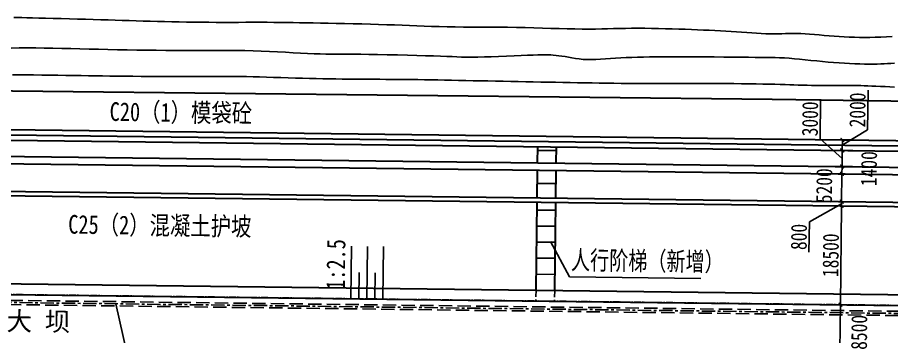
# Model space of a CAD drawing. Header units: millimetres. Extents: x 2456 to 5353, y 685 to 1986.
# Drawn here: x 4850.2 to 5014.1, y 1024.3 to 1084.1 of the extents above; entities that cross this region are included whole.
import ezdxf

# ---------------------------------------------------------------- set-up
doc = ezdxf.new("R2010")
doc.units = ezdxf.units.MM
for name, pattern in [('CENTER', [2, 1.25, -0.25, 0.25, -0.25]), ('DASH', [0.35, 0.25, -0.1]), ('X11', [6, 5, -1])]:
    doc.linetypes.add(name, pattern=pattern)
doc.layers.get('0').update_dxf_attribs({"color": 10})
doc.layers.add('0-剖面粗线TS', color=7, linetype='Continuous', lineweight=30)
doc.layers.add('0-平面结构线-TS', color=6, linetype='Continuous', lineweight=30)
doc.layers.add('5C 大坝标注', color=7, linetype='Continuous')
doc.layers.add('DSX', color=8, linetype='Continuous')
doc.styles.add('HT', font='', dxfattribs={"width": 0.8})
doc.styles.get('HT').set_extended_font_data('SimHei')
doc.dimstyles.new('BLcr1000m', dxfattribs={"dimtxt": 3, "dimasz": 0.005, "dimexe": 1.25, "dimexo": 1, "dimgap": 0.4, "dimtad": 1, "dimdec": 0, "dimlfac": 1000, "dimzin": 0, "dimdsep": 46, "dimtxsty": 'HT', "dimblk": '_DIMX', "dimcen": -0.09, "dimclrd": 256, "dimclrt": 256, "dimaunit": 1, "dimadec": 0, "dimazin": 0, "dimtfac": 1, "dimtdec": 0, "dimtmove": 2, "dimatfit": 3, "dimldrblk": '_DIMX', "dimfxl": 1, "dimfrac": 2, "dimtolj": 1, "dimtzin": 0, "dimarcsym": 0})

# ---------------------------------------------------------------- blocks, each defined once
blk = doc.blocks.new('_DIMX')
at = {"const_width": 50}
blk.add_lwpolyline([(-70, -70), (70, 70)], dxfattribs=at)
blk = doc.blocks.new('*D171')
at = {"layer": '5C 大坝标注', "color": 0, "lineweight": -2, "transparency": 16777216}
for p, q in [((5005.63, 1030.28), (5003.28, 1030.3)), ((5005.53, 1021.78), (5003.18, 1021.81))]:
    blk.add_line(p, q, dxfattribs=at)
at = {"layer": '5C 大坝标注', "lineweight": -2, "transparency": 16777216}
blk.add_line((5004.53, 1030.28), (5004.43, 1021.79), dxfattribs=at)
at = {"layer": 'Defpoints', "color": 0, "transparency": 16777216}
for p in [(5006.63, 1030.26), (5004.43, 1021.79), (5006.53, 1021.76)]:
    blk.add_point(p, dxfattribs=at)
at = {"layer": '5C 大坝标注', "lineweight": -2, "transparency": 16777216, "xscale": 0.005, "yscale": 0.005, "zscale": 0.005}
for p, rotation in [((5004.53, 1030.29), 89.29607615479739), ((5004.43, 1021.79), 269.2960761547974)]:
    blk.add_blockref('_DIMX', p, dxfattribs=dict(at, rotation=rotation))
at = {"layer": '5C 大坝标注', "transparency": 16777216, "insert": (5008.06, 1025.11), "char_height": 3, "attachment_point": 5, "rotation": 89.2961, "style": 'HT'}
blk.add_mtext('\\A1;8500', dxfattribs=at)
blk = doc.blocks.new('*D180')
at = {"layer": '5C 大坝标注', "color": 0, "lineweight": -2, "transparency": 16777216}
for p, q in [((5007.2, 1048.76), (5003.51, 1048.8)), ((5005.63, 1030.28), (5003.28, 1030.3))]:
    blk.add_line(p, q, dxfattribs=at)
at = {"layer": '5C 大坝标注', "lineweight": -2, "transparency": 16777216}
blk.add_line((5004.53, 1030.29), (5004.76, 1048.78), dxfattribs=at)
at = {"layer": 'Defpoints', "color": 0, "transparency": 16777216}
for p in [(5004.76, 1048.79), (5008.2, 1048.75), (5006.63, 1030.26)]:
    blk.add_point(p, dxfattribs=at)
at = {"layer": '5C 大坝标注', "lineweight": -2, "transparency": 16777216, "xscale": 0.005, "yscale": 0.005, "zscale": 0.005}
for p, rotation in [((5004.76, 1048.79), 89.29607615479739), ((5004.53, 1030.29), 269.2960761547974)]:
    blk.add_blockref('_DIMX', p, dxfattribs=dict(at, rotation=rotation))
at = {"layer": '5C 大坝标注', "transparency": 16777216, "insert": (5002.73, 1039.56), "char_height": 3, "attachment_point": 5, "rotation": 89.2961, "style": 'HT'}
blk.add_mtext('\\A1;18500', dxfattribs=at)
blk = doc.blocks.new('*D181')
at = {"layer": '5C 大坝标注', "lineweight": -2, "transparency": 16777216}
for p, q in [((5000.72, 1061.39), (5000.82, 1068.79)), ((5004.86, 1057.69), (5000.72, 1061.39)), ((5004.84, 1056.19), (5004.88, 1059.18))]:
    blk.add_line(p, q, dxfattribs=at)
at = {"layer": '5C 大坝标注', "color": 0, "lineweight": -2, "transparency": 16777216}
for p, q in [((5006.87, 1059.16), (5003.63, 1059.2)), ((5006.83, 1056.16), (5003.59, 1056.2))]:
    blk.add_line(p, q, dxfattribs=at)
at = {"layer": 'Defpoints', "color": 0, "transparency": 16777216}
for p in [(5004.88, 1059.19), (5007.87, 1059.15), (5007.83, 1056.15)]:
    blk.add_point(p, dxfattribs=at)
at = {"layer": '5C 大坝标注', "lineweight": -2, "transparency": 16777216, "xscale": 0.005, "yscale": 0.005, "zscale": 0.005}
for p, rotation in [((5004.88, 1059.19), 89.29607615479739), ((5004.84, 1056.19), 269.2960761547974)]:
    blk.add_blockref('_DIMX', p, dxfattribs=dict(at, rotation=rotation))
at = {"layer": '5C 大坝标注', "transparency": 16777216, "insert": (4998.85, 1065.11), "char_height": 3, "attachment_point": 5, "rotation": 89.2961, "style": 'HT'}
blk.add_mtext('\\A1;3000', dxfattribs=at)
blk = doc.blocks.new('*D182')
at = {"layer": '5C 大坝标注', "lineweight": -2, "transparency": 16777216}
for p, q in [((5009.62, 1063.04), (5009.71, 1070.48)), ((5004.89, 1060.19), (5009.62, 1063.04)), ((5004.88, 1059.19), (5004.9, 1061.18))]:
    blk.add_line(p, q, dxfattribs=at)
at = {"layer": '5C 大坝标注', "color": 0, "lineweight": -2, "transparency": 16777216}
for p, q in [((5006.89, 1061.16), (5003.65, 1061.2)), ((5006.87, 1059.16), (5003.63, 1059.2))]:
    blk.add_line(p, q, dxfattribs=at)
at = {"layer": 'Defpoints', "color": 0, "transparency": 16777216}
for p in [(5004.9, 1061.19), (5007.89, 1061.15), (5007.87, 1059.15)]:
    blk.add_point(p, dxfattribs=at)
at = {"layer": '5C 大坝标注', "lineweight": -2, "transparency": 16777216, "xscale": 0.005, "yscale": 0.005, "zscale": 0.005}
for p, rotation in [((5004.9, 1061.19), 89.29607615479739), ((5004.88, 1059.19), 269.2960761547974)]:
    blk.add_blockref('_DIMX', p, dxfattribs=dict(at, rotation=rotation))
at = {"layer": '5C 大坝标注', "transparency": 16777216, "insert": (5007.75, 1066.78), "char_height": 3, "attachment_point": 5, "rotation": 89.2961, "style": 'HT'}
blk.add_mtext('\\A1;2000', dxfattribs=at)
blk = doc.blocks.new('*D184')
at = {"layer": '5C 大坝标注', "lineweight": -2, "transparency": 16777216}
for p, q in [((5004.76, 1049.19), (4998.71, 1045.83)), ((5004.76, 1048.79), (5004.77, 1049.59)), ((5004.76, 1048.79), (5004.77, 1049.59)), ((5004.77, 1049.59), (5004.77, 1049.6)), ((5004.76, 1048.78), (5004.76, 1048.78)), ((4998.71, 1045.83), (4998.64, 1040.11))]:
    blk.add_line(p, q, dxfattribs=at)
at = {"layer": '5C 大坝标注', "color": 0, "lineweight": -2, "transparency": 16777216}
for p, q in [((5006.21, 1049.57), (5003.52, 1049.6)), ((5006.2, 1048.77), (5003.51, 1048.8))]:
    blk.add_line(p, q, dxfattribs=at)
at = {"layer": 'Defpoints', "color": 0, "transparency": 16777216}
for p in [(5004.77, 1049.59), (5007.21, 1049.56), (5007.2, 1048.76)]:
    blk.add_point(p, dxfattribs=at)
at = {"layer": '5C 大坝标注', "lineweight": -2, "transparency": 16777216, "xscale": 0.005, "yscale": 0.005, "zscale": 0.005}
for p, rotation in [((5004.76, 1048.79), 89.29607615479739), ((5004.77, 1049.59), 269.2960761547974)]:
    blk.add_blockref('_DIMX', p, dxfattribs=dict(at, rotation=rotation))
at = {"layer": '5C 大坝标注', "transparency": 16777216, "insert": (4996.76, 1042.99), "char_height": 3, "attachment_point": 5, "rotation": 89.2961, "style": 'HT'}
blk.add_mtext('\\A1;800', dxfattribs=at)
blk = doc.blocks.new('*D185')
at = {"layer": '5C 大坝标注', "color": 0, "lineweight": -2, "transparency": 16777216}
for p, q in [((5005.28, 1054.78), (5003.58, 1054.8)), ((5005.21, 1049.58), (5003.52, 1049.6))]:
    blk.add_line(p, q, dxfattribs=at)
at = {"layer": '5C 大坝标注', "lineweight": -2, "transparency": 16777216}
blk.add_line((5004.77, 1049.59), (5004.83, 1054.78), dxfattribs=at)
at = {"layer": 'Defpoints', "color": 0, "transparency": 16777216}
for p in [(5004.83, 1054.79), (5006.28, 1054.77), (5006.21, 1049.57)]:
    blk.add_point(p, dxfattribs=at)
at = {"layer": '5C 大坝标注', "lineweight": -2, "transparency": 16777216, "xscale": 0.005, "yscale": 0.005, "zscale": 0.005}
for p, rotation in [((5004.83, 1054.79), 89.29607615479739), ((5004.77, 1049.59), 269.2960761547974)]:
    blk.add_blockref('_DIMX', p, dxfattribs=dict(at, rotation=rotation))
at = {"layer": '5C 大坝标注', "transparency": 16777216, "insert": (5001.5, 1052.58), "char_height": 3, "attachment_point": 5, "rotation": 89.2961, "style": 'HT'}
blk.add_mtext('\\A1;5200', dxfattribs=at)
blk = doc.blocks.new('*D186')
at = {"layer": '5C 大坝标注', "color": 0, "lineweight": -2, "transparency": 16777216}
for p, q in [((5005.42, 1056.18), (5003.6, 1056.2)), ((5005.4, 1054.78), (5003.58, 1054.8))]:
    blk.add_line(p, q, dxfattribs=at)
at = {"layer": '5C 大坝标注', "lineweight": -2, "transparency": 16777216}
blk.add_line((5004.85, 1056.18), (5004.83, 1054.79), dxfattribs=at)
at = {"layer": 'Defpoints', "color": 0, "transparency": 16777216}
for p in [(5006.42, 1056.17), (5004.83, 1054.79), (5006.4, 1054.77)]:
    blk.add_point(p, dxfattribs=at)
at = {"layer": '5C 大坝标注', "lineweight": -2, "transparency": 16777216, "xscale": 0.005, "yscale": 0.005, "zscale": 0.005}
for p, rotation in [((5004.85, 1056.19), 89.29607615479739), ((5004.83, 1054.79), 269.2960761547974)]:
    blk.add_blockref('_DIMX', p, dxfattribs=dict(at, rotation=rotation))
at = {"layer": '5C 大坝标注', "transparency": 16777216, "insert": (5009.89, 1055.78), "char_height": 3, "attachment_point": 5, "rotation": 89.2961, "style": 'HT'}
blk.add_mtext('\\A1;1400', dxfattribs=at)

msp = doc.modelspace()

# ---------------------------------------------------------------- linework, layer by layer
at = {"layer": '0-剖面粗线TS', "color": 0, "linetype": 'Continuous', "elevation": 98, "flags": 128}
msp.add_lwpolyline([(4611.7696, 1077.5585), (4622.5632, 1074.9749), (4625.5572, 1074.5323), (4631.5683, 1074.7836), (4639.6715, 1075.3505), (4646.9329, 1075.095), (4676.0265, 1073.4327), (4717.0272, 1072.3479), (4820.7519, 1070.6935), (4991.7361, 1068.7914), (5111.7504, 1067.1349), (5131.5874, 1067.231), (5174.5399, 1066.4784), (5179.0367, 1066.6495), (5183.5348, 1067.2912)], dxfattribs=at)
at = {"layer": '0-剖面粗线TS', "color": 0, "linetype": 'CENTER', "lineweight": -3, "ltscale": 2, "flags": 128}
msp.add_lwpolyline([(4554.6008, 1034.317), (5220.5506, 1026.1349)], dxfattribs=at)
at = {"layer": '0-剖面粗线TS', "color": 0, "linetype": 'DASH', "lineweight": -3, "ltscale": 10, "flags": 128}
for points in [[(4554.7636, 1034.7151), (5220.5555, 1026.5349)], [(4554.4381, 1033.919), (5220.5457, 1025.7349)]]:
    msp.add_lwpolyline(points, dxfattribs=at)
at = {"layer": '0-剖面粗线TS', "color": 0, "linetype": 'CENTER', "lineweight": -3, "flags": 128}
msp.add_lwpolyline([(4563.9185, 1035.7027), (5218.8691, 1027.6557)], dxfattribs=at)
at = {"layer": '0-平面结构线-TS', "color": 0, "flags": 128}
for points in [[(4606.4354, 1066.0826), (5191.4241, 1058.8952)], [(4605.7274, 1064.0912), (5193.3132, 1056.8719)], [(4606.0814, 1065.0869), (5192.3687, 1057.8835)], [(4603.1851, 1061.1222), (5196.1468, 1053.8368)], [(4601.9987, 1059.7367), (5197.4691, 1052.4205)], [(4947.7611, 1056.8886), (4947.7979, 1059.8884)], [(4951.2608, 1056.8456), (4951.2977, 1059.8454)], [(4947.68, 1050.2891), (4947.7439, 1055.4887)], [(4951.1797, 1050.2461), (4951.2436, 1055.4457)], [(4596.9141, 1053.7987), (5203.1364, 1046.3504)], [(4597.592, 1054.5904), (5202.3807, 1047.1597)], [(4947.4674, 1032.9904), (4947.6701, 1049.4891)], [(4950.9672, 1032.9474), (4951.1699, 1049.4461)], [(4556.2892, 1037.7966), (5221.6397, 1029.6218)], [(4564.2139, 1035.699), (5218.8691, 1027.6557)]]:
    msp.add_lwpolyline(points, dxfattribs=at)
at = {"layer": '0-平面结构线-TS', "color": 0, "lineweight": -3, "flags": 128}
for points in [[(4947.7895, 1059.2), (4951.2892, 1059.157)], [(4947.7117, 1053.0189), (4951.2114, 1052.9759)], [(4947.6521, 1048.0193), (4951.1518, 1047.9763)], [(4947.6166, 1045.0195), (4951.1163, 1044.9765)], [(4947.5784, 1042.0197), (4951.0781, 1041.9767)], [(4947.5429, 1039.0199), (4951.0426, 1038.9769)], [(4947.5024, 1036.0202), (4951.0021, 1035.9772)]]:
    msp.add_lwpolyline(points, dxfattribs=at)
at = {"layer": '0-平面结构线-TS', "color": 0, "linetype": 'DASH', "lineweight": -3, "ltscale": 5, "flags": 128}
for points in [[(4947.4674, 1032.9904), (4947.4429, 1030.9905)], [(4950.9672, 1032.9474), (4950.9426, 1030.9475)]]:
    msp.add_lwpolyline(points, dxfattribs=at)
at = {"layer": '5C 大坝标注', "color": 0}
for p, q in [((4912.8641, 1041.245), (4912.7434, 1031.4169)), ((4915.8639, 1041.2081), (4915.7432, 1031.38)), ((4918.8637, 1041.1713), (4918.7429, 1031.3432)), ((4914.3037, 1036.3125), (4914.2433, 1031.3984)), ((4917.3034, 1036.2756), (4917.2431, 1031.3616))]:
    msp.add_line(p, q, dxfattribs=at)
at = {"layer": '5C 大坝标注', "color": 0, "linetype": 'Continuous', "flags": 128}
for points in [[(4953.7411, 1035.4985), (4950.2054, 1042.1185)], [(4978.3528, 1035.1961), (4953.7411, 1035.4985)]]:
    msp.add_lwpolyline(points, dxfattribs=at)
at = {"layer": '5C 大坝标注', "color": 0, "elevation": -105.124, "flags": 128}
msp.add_lwpolyline([(4903.9391, 1015.3127), (4871.9914, 1015.7053), (4868.6917, 1030.458)], dxfattribs=at)
at = {"layer": 'DSX', "color": 252, "linetype": 'X11', "true_color": 0x939598}
for points in [[(4849.5498, 1084.1016), (4850.2542, 1084.0872), (4851.0745, 1084.0695), (4852.0108, 1084.0486), (4853.063, 1084.0244), (4854.2311, 1083.997), (4855.5152, 1083.9664), (4856.9152, 1083.9325), (4858.4311, 1083.8954), (4859.987, 1083.8562), (4861.5071, 1083.8161), (4862.9913, 1083.7749), (4864.4397, 1083.7328), (4865.8521, 1083.6898), (4867.2287, 1083.6458), (4868.5695, 1083.6009), (4869.8743, 1083.5549), (4871.1673, 1083.5098), (4872.4726, 1083.4673), (4873.7901, 1083.4273), (4875.1198, 1083.3899), (4876.4617, 1083.355), (4877.8159, 1083.3227), (4879.1823, 1083.2929), (4880.5609, 1083.2657), (4881.9461, 1083.2419), (4883.3326, 1083.2223), (4884.7201, 1083.2069), (4886.1088, 1083.1957), (4887.4986, 1083.1887), (4888.8896, 1083.1859), (4890.2817, 1083.1873), (4891.675, 1083.1929), (4893.0543, 1083.199), (4894.4047, 1083.2018), (4895.7262, 1083.2012), (4897.0187, 1083.1974), (4898.2823, 1083.1902), (4899.5169, 1083.1798), (4900.7226, 1083.166), (4901.8994, 1083.1489), (4903.0924, 1083.1291), (4904.347, 1083.107), (4905.663, 1083.0826), (4907.0406, 1083.056), (4908.4797, 1083.0272), (4909.9803, 1082.9961), (4911.5424, 1082.9628), (4913.166, 1082.9273), (4914.8002, 1082.889), (4916.3941, 1082.8477), (4917.9477, 1082.8032), (4919.4609, 1082.7557), (4920.9338, 1082.705), (4922.3664, 1082.6513), (4923.7587, 1082.5944), (4925.1106, 1082.5345), (4926.464, 1082.4769), (4927.8606, 1082.4273), (4929.3005, 1082.3856), (4930.7837, 1082.3518), (4932.3101, 1082.3259), (4933.8798, 1082.308), (4935.4927, 1082.298), (4937.1489, 1082.2958), (4938.8218, 1082.2939), (4940.4846, 1082.2844), (4942.1375, 1082.2672), (4943.7805, 1082.2425), (4945.4134, 1082.2103), (4947.0364, 1082.1704), (4948.6495, 1082.1229), (4950.2525, 1082.0679), (4951.817, 1082.0151), (4953.3144, 1081.9745), (4954.7445, 1081.9461), (4956.1075, 1081.9298), (4957.4034, 1081.9257), (4958.632, 1081.9337), (4959.7935, 1081.9539), (4960.8878, 1081.9862), (4961.9648, 1082.0206), (4963.0743, 1082.0469), (4964.2164, 1082.0651), (4965.3909, 1082.0751), (4966.5979, 1082.0771), (4967.8374, 1082.0709), (4969.1095, 1082.0567), (4970.414, 1082.0344), (4971.7185, 1082.006), (4972.9902, 1081.9739), (4974.2292, 1081.938), (4975.4355, 1081.8983), (4976.609, 1081.8548), (4977.7499, 1081.8075), (4978.858, 1081.7563), (4979.9334, 1081.7014), (4980.9845, 1081.6439), (4982.0198, 1081.5853), (4983.0393, 1081.5254), (4984.0429, 1081.4644), (4985.0308, 1081.4021), (4986.0028, 1081.3386), (4986.9589, 1081.2739), (4987.8993, 1081.208), (4988.814, 1081.1479), (4989.6935, 1081.1006), (4990.5377, 1081.0661), (4991.3466, 1081.0444), (4992.1203, 1081.0355), (4992.8586, 1081.0394), (4993.5617, 1081.0561), (4994.2294, 1081.0856), (4994.8972, 1081.113), (4995.6003, 1081.1233), (4996.3387, 1081.1166), (4997.1125, 1081.0928), (4997.9215, 1081.052), (4998.7659, 1080.9941), (4999.6456, 1080.9192), (5000.5606, 1080.8272), (5001.4946, 1080.7322), (5002.4315, 1080.6484), (5003.3712, 1080.5757), (5004.3137, 1080.5142), (5005.259, 1080.4638), (5006.2071, 1080.4245), (5007.158, 1080.3964), (5008.1117, 1080.3794), (5009.0775, 1080.3736), (5010.0647, 1080.379), (5011.0731, 1080.3956), (5012.1028, 1080.4234), (5013.1539, 1080.4625), (5014.2263, 1080.5128)], [(4849.0229, 1078.3757), (4850.5384, 1078.3933), (4852.0829, 1078.4004), (4853.6563, 1078.3967), (4855.2587, 1078.3825), (4856.8901, 1078.3576), (4858.5505, 1078.3221), (4860.2398, 1078.276), (4861.9521, 1078.2264), (4863.6814, 1078.1806), (4865.4277, 1078.1385), (4867.191, 1078.1001), (4868.9712, 1078.0655), (4870.7684, 1078.0346), (4872.5826, 1078.0074), (4874.4137, 1077.984), (4876.2377, 1077.9643), (4878.0305, 1077.9483), (4879.7921, 1077.9362), (4881.5224, 1077.9277), (4883.2214, 1077.9231), (4884.8892, 1077.9222), (4886.5258, 1077.925), (4888.1312, 1077.9316), (4889.7149, 1077.9336), (4891.2869, 1077.9225), (4892.847, 1077.8984), (4894.3953, 1077.8613), (4895.9318, 1077.8112), (4897.4564, 1077.7481), (4898.9692, 1077.6719), (4900.4701, 1077.5827), (4901.9269, 1077.4936), (4903.3074, 1077.4178), (4904.6114, 1077.3551), (4905.8391, 1077.3058), (4906.9905, 1077.2696), (4908.0654, 1077.2467), (4909.0639, 1077.237), (4909.9861, 1077.2405), (4910.9389, 1077.247), (4912.0294, 1077.246), (4913.2574, 1077.2376), (4914.6232, 1077.2218), (4916.1265, 1077.1985), (4917.7675, 1077.1679), (4919.5461, 1077.1298), (4921.4623, 1077.0843), (4923.3739, 1077.0357), (4925.1386, 1076.9884), (4926.7563, 1076.9423), (4928.227, 1076.8974), (4929.5508, 1076.8537), (4930.7276, 1076.8113), (4931.7575, 1076.7701), (4932.6404, 1076.7301), (4933.4937, 1076.6977), (4934.4346, 1076.6793), (4935.463, 1076.6749), (4936.5791, 1076.6844), (4937.7827, 1076.7078), (4939.074, 1076.7453), (4940.4528, 1076.7966), (4941.9193, 1076.862), (4943.3631, 1076.929), (4944.674, 1076.9855), (4945.8521, 1077.0315), (4946.8972, 1077.0669), (4947.8095, 1077.0918), (4948.5889, 1077.1062), (4949.2355, 1077.1101), (4949.7491, 1077.1034), (4950.2096, 1077.0841), (4950.6964, 1077.0499), (4951.2097, 1077.001), (4951.7494, 1076.9372), (4952.3156, 1076.8587), (4952.9082, 1076.7653), (4953.5272, 1076.6572), (4954.1726, 1076.5343), (4954.8474, 1076.4171), (4955.5544, 1076.326), (4956.2936, 1076.2612), (4957.0651, 1076.2226), (4957.8687, 1076.2102), (4958.7046, 1076.2239), (4959.5728, 1076.2639), (4960.4732, 1076.3301), (4961.4045, 1076.4055), (4962.3656, 1076.4733), (4963.3563, 1076.5333), (4964.3768, 1076.5856), (4965.4271, 1076.6302), (4966.507, 1076.6672), (4967.6167, 1076.6964), (4968.7561, 1076.7179), (4969.9555, 1076.7332), (4971.2452, 1076.744), (4972.6252, 1076.7501), (4974.0955, 1076.7517), (4975.6561, 1076.7486), (4977.3071, 1076.7409), (4979.0483, 1076.7286), (4980.8798, 1076.7117), (4982.688, 1076.6932), (4984.3589, 1076.6762), (4985.8927, 1076.6607), (4987.2893, 1076.6467), (4988.5488, 1076.6341), (4989.6711, 1076.6231), (4990.6562, 1076.6135), (4991.5041, 1076.6054), (4992.3033, 1076.5906), (4993.1422, 1076.561), (4994.0206, 1076.5165), (4994.9387, 1076.4572), (4995.8964, 1076.3831), (4996.8938, 1076.2941), (4997.9308, 1076.1903), (4999.0074, 1076.0716), (5000.095, 1075.9514), (5001.1652, 1075.8426), (5002.2178, 1075.7454), (5003.2529, 1075.6598), (5004.2705, 1075.5857), (5005.2706, 1075.5231), (5006.2531, 1075.4722), (5007.2181, 1075.4327), (5008.1506, 1075.4037), (5009.0355, 1075.3841), (5009.8728, 1075.3739), (5010.6625, 1075.373), (5011.4047, 1075.3815), (5012.0993, 1075.3993), (5012.7463, 1075.4266), (5013.3457, 1075.4631), (5013.9711, 1075.506), (5014.696, 1075.5521)], [(5014.6519, 1071.0693), (5013.8025, 1071.1103), (5012.9376, 1071.1516), (5012.057, 1071.193), (5011.1987, 1071.2317), (5010.4003, 1071.2649), (5009.6619, 1071.2925), (5008.9835, 1071.3146), (5008.3651, 1071.3312), (5007.8067, 1071.3422), (5007.3082, 1071.3477), (5006.8698, 1071.3476), (5006.4319, 1071.3452), (5005.9353, 1071.3435), (5005.3798, 1071.3426), (5004.7655, 1071.3425), (5004.0923, 1071.3431), (5003.3604, 1071.3444), (5002.5697, 1071.3465), (5001.7201, 1071.3494), (5000.8464, 1071.3545), (4999.9831, 1071.3633), (4999.1304, 1071.3759), (4998.2881, 1071.3921), (4997.4564, 1071.412), (4996.6351, 1071.4356), (4995.8244, 1071.463), (4995.0241, 1071.494), (4994.1877, 1071.5259), (4993.2685, 1071.5557), (4992.2665, 1071.5835), (4991.1817, 1071.6092), (4990.0142, 1071.6328), (4988.7638, 1071.6544), (4987.4307, 1071.674), (4986.0148, 1071.6915), (4984.5491, 1071.7063), (4983.0668, 1071.7179), (4981.5677, 1071.7262), (4980.0519, 1071.7312), (4978.5195, 1071.733), (4976.9703, 1071.7314), (4975.4045, 1071.7266), (4973.8219, 1071.7186), (4972.2458, 1071.7109), (4970.6991, 1071.7072), (4969.1818, 1071.7076), (4967.6941, 1071.7119), (4966.2358, 1071.7203), (4964.807, 1071.7326), (4963.4076, 1071.749), (4962.0377, 1071.7694), (4960.6812, 1071.792), (4959.322, 1071.8148), (4957.9601, 1071.8378), (4956.5955, 1071.8611), (4955.2282, 1071.8847), (4953.8582, 1071.9085), (4952.4855, 1071.9325), (4951.1101, 1071.9568), (4949.7297, 1071.9816), (4948.3418, 1072.007), (4946.9466, 1072.0332), (4945.544, 1072.06), (4944.134, 1072.0874), (4942.7166, 1072.1156), (4941.2919, 1072.1444), (4939.8597, 1072.174), (4938.4343, 1072.2035), (4937.0299, 1072.2325), (4935.6464, 1072.2609), (4934.2838, 1072.2887), (4932.9422, 1072.3159), (4931.6215, 1072.3425), (4930.3218, 1072.3686), (4929.043, 1072.394), (4927.7812, 1072.4179), (4926.5326, 1072.4392), (4925.2971, 1072.458), (4924.0748, 1072.4742), (4922.8656, 1072.4878), (4921.6695, 1072.4988), (4920.4866, 1072.5073), (4919.3168, 1072.5132), (4918.152, 1072.5183), (4916.9839, 1072.5244), (4915.8126, 1072.5315), (4914.638, 1072.5396), (4913.4602, 1072.5487), (4912.2791, 1072.5587), (4911.0948, 1072.5697), (4909.9072, 1072.5817), (4908.7058, 1072.5967), (4907.4799, 1072.6166), (4906.2296, 1072.6414), (4904.9549, 1072.6712), (4903.6557, 1072.706), (4902.3321, 1072.7457), (4900.984, 1072.7903), (4899.6115, 1072.8399), (4898.2471, 1072.8888), (4896.9231, 1072.9312), (4895.6398, 1072.9672), (4894.397, 1072.9967), (4893.1947, 1073.0198), (4892.0329, 1073.0364), (4890.9117, 1073.0466), (4889.8311, 1073.0504), (4888.7261, 1073.051), (4887.5321, 1073.0517), (4886.249, 1073.0525), (4884.8768, 1073.0535), (4883.4156, 1073.0545), (4881.8652, 1073.0557), (4880.2258, 1073.057), (4878.4972, 1073.0583), (4876.7537, 1073.0611), (4875.0691, 1073.0666), (4873.4436, 1073.0747), (4871.877, 1073.0854), (4870.3695, 1073.0988), (4868.921, 1073.1149), (4867.5315, 1073.1337), (4866.201, 1073.1551), (4864.8841, 1073.1776), (4863.5353, 1073.1997), (4862.1547, 1073.2213), (4860.7422, 1073.2425), (4859.2978, 1073.2633), (4857.8216, 1073.2836), (4856.3135, 1073.3035), (4854.7735, 1073.323), (4853.2627, 1073.3414), (4851.8423, 1073.3583), (4850.512, 1073.3736), (4849.2721, 1073.3872)]]:
    msp.add_lwpolyline(points, dxfattribs=at)

# ---------------------------------------------------------------- texts
at = {"layer": '5C 大坝标注', "style": 'HT', "width": 0.8}
msp.add_text('C20（1）模袋砼', height=3.5, rotation=359.296076, dxfattribs=at).set_placement((4867.4957, 1064.7309, -112.042))
at = {"layer": '5C 大坝标注', "color": 0, "style": 'HT'}
for s, rotation, width, p in [('C25（2）混凝土护坡', 359.296076, 0.8, (4859.73, 1043.6092)), ('1:2.5', 89.296076, 0.8, (4911.6055, 1033.0387)), ('人行阶梯（新增）', 359.296076, 0.75, (4953.9998, 1036.9212))]:
    msp.add_text(s, height=3.5, rotation=rotation, dxfattribs=dict(at, width=width)).set_placement(p)
msp.add_text('大 坝', height=3.5, rotation=359.296076, dxfattribs=at).set_placement((4848.1732, 1025.4896, -347.591))

# ---------------------------------------------------------------- dimensions: what is measured, and where the dimension line sits
at = {"layer": '5C 大坝标注', "color": 0}
for base, p1, p2, picture, middle in [((5004.9007, 1061.1869), (5007.866, 1059.1503), (5007.8906, 1061.1502), '*D182', (5009.625, 1063.4448)), ((5004.8761, 1059.1871), (5007.8291, 1056.1506), (5007.866, 1059.1503), '*D181', (5000.7292, 1061.7863)), ((5004.7681, 1049.5877), (5007.2016, 1048.7577), (5007.2114, 1049.5577), '*D184', (4998.7026, 1045.4302))]:
    dim = msp.add_linear_dim(base=base, p1=p1, p2=p2, angle=89.296076, dimstyle='BLcr1000m', override={"dimtmove": 1}, dxfattribs=at)
    dim.commit()
    dim.dimension.update_dxf_attribs({"geometry": picture, "text_midpoint": middle, "dimtype": 160})
for base, p1, p2, picture, middle in [((5004.832, 1054.7873), (5006.4198, 1056.1679), (5006.4026, 1054.768), '*D186', (5009.8888, 1055.7781)), ((5004.832, 1054.7873), (5006.2115, 1049.5699), (5006.2754, 1054.7696), '*D185', (5001.5046, 1052.5789)), ((5004.4265, 1021.7898), (5006.6326, 1030.2633), (5006.5282, 1021.764), '*D171', (5008.0625, 1025.107))]:
    dim = msp.add_linear_dim(base=base, p1=p1, p2=p2, angle=89.296076, dimstyle='BLcr1000m', dxfattribs=at)
    dim.commit()
    dim.dimension.update_dxf_attribs({"geometry": picture, "text_midpoint": middle, "dimtype": 160})
dim = msp.add_linear_dim(base=(5004.7582, 1048.7877), p1=(5006.6326, 1030.2633), p2=(5008.2015, 1048.7454), angle=89.296076, dimstyle='BLcr1000m', dxfattribs=at)
dim.commit()
dim.dimension.update_dxf_attribs({"geometry": '*D180', "text_midpoint": (5002.7279, 1039.562)})

doc.saveas('drawing.dxf')
